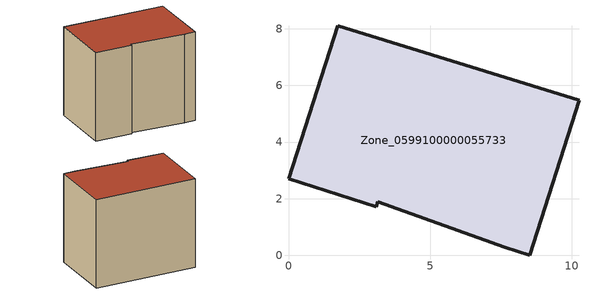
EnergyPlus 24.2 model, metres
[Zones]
Zone_0599100000055733
 floor ground (C_G): 8.52,0 7.62,0.28 3.14,1.89 3.09,1.72 0,2.7 1.73,8.11 10.25,5.48 z0
 wall outside (C_F): 8.52,0 10.25,5.48 1.73,8.11 0,2.7 3.09,1.72 3.14,1.89 7.62,0.28 8.52,0 z0:7.75
 roof outside (C_R): 7.62,0.28 8.52,0 10.25,5.48 1.73,8.11 0,2.7 3.09,1.72 3.14,1.89 z7.75
[BUILDING]
Pand.0599100000055733: North Axis=0; Terrain=City; Loads Convergence Tolerance Value=0.04; Temperature Convergence Tolerance Value=0.4; Solar Distribution=FullExterior; Maximum Number of Warmup Days=25; Minimum Number of Warmup Days=1
[Site:Location]
Rotterdam.The.Hague.AP_ZH_NLD Design_Conditions: Latitude=51.96; Longitude=4.45; Time Zone=1; Elevation=-4.5
[SITE:GROUNDTEMPERATURE:BUILDINGSURFACE]
18, 18, 18, 18, 18, 18, 18, 18, 18, 18, 18, 18
[MATERIAL] Thermal Absorptance=0.9; Solar Absorptance=0.7; Visible Absorptance=0.7
Name | Roughness | Thickness | Conductivity | Density | Specific Heat
G.TC.1975-1991 | MediumSmooth | 0.15 | 0.288461 | 540 | 1210
F.TC.1975-1991 | Rough | 0.3 | 0.230769 | 1920 | 840
R.TC.1975-1991 | MediumRough | 0.2 | 0.153846 | 1500 | 1000
[CONSTRUCTION]
C_G: G.TC.1975-1991
C_F: F.TC.1975-1991
C_R: R.TC.1975-1991
[ZONE]
Zone_0599100000055733: Type=1; Multiplier=1; Ceiling Height=Autocalculate; Volume=Autocalculate; Floor Area=autocalculate; Part of Total Floor Area=Yes
[ZONEINFILTRATION:DESIGNFLOWRATE]
Infil_Zone_0599100000055733: Zone or ZoneList or Space or SpaceList=Zone_0599100000055733; Schedule=AlwaysOn; Design Flow Rate Calculation Method=Flow/Area; Flow Rate per Floor Area=0.003; Constant Term Coefficient=1; Temperature Term Coefficient=0; Velocity Term Coefficient=0; Velocity Squared Term Coefficient=0
[HVACTEMPLATE:ZONE:IDEALLOADSAIRSYSTEM]
Zone_0599100000055733: Maximum Heating Supply Air Temperature=50; Minimum Cooling Supply Air Temperature=13; Maximum Heating Supply Air Humidity Ratio=0.0156; Minimum Cooling Supply Air Humidity Ratio=0.0077; Heating Limit=NoLimit; Cooling Limit=NoLimit; Dehumidification Control Type=ConstantSensibleHeatRatio; Cooling Sensible Heat Ratio=0.7; Dehumidification Setpoint=60; Humidification Control Type=None; Humidification Setpoint=30; Outdoor Air Method=None; Outdoor Air Flow Rate per Person=0.00944; Outdoor Air Flow Rate per Zone Floor Area=0; Outdoor Air Flow Rate per Zone=0; Demand Controlled Ventilation Type=None; Outdoor Air Economizer Type=NoEconomizer; Heat Recovery Type=None; Sensible Heat Recovery Effectiveness=0.7; Latent Heat Recovery Effectiveness=0.65
[ZONECONTROL:THERMOSTAT]
ThermostatControl_Zone_0599100000055733: Zone or ZoneList=Zone_0599100000055733; Control Type Schedule=DualSetpointControlType; Control 1=Thermostat_Zone_0599100000055733; Temperature Difference Between Cutout And Setpoint=0
[THERMOSTATSETPOINT:DUALSETPOINT]
Thermostat_Zone_0599100000055733: Heating Setpoint Temperature Schedule=HeatingSetpoint_Zone_0599100000055733; Cooling Setpoint Temperature Schedule=CoolingSetpoint_Zone_0599100000055733
[SCHEDULE:COMPACT]
HeatingSetpoint_Zone_0599100000055733: Through: 12/31, For: AllDays, Until: 24:00, 21
CoolingSetpoint_Zone_0599100000055733: Through: 12/31, For: AllDays, Until: 24:00, 24
DualSetpointControlType: Through: 12/31, For: AllDays, Until: 24:00, 4
AlwaysOn: Through: 12/31, For: AllDays, Until: 24:00, 1
